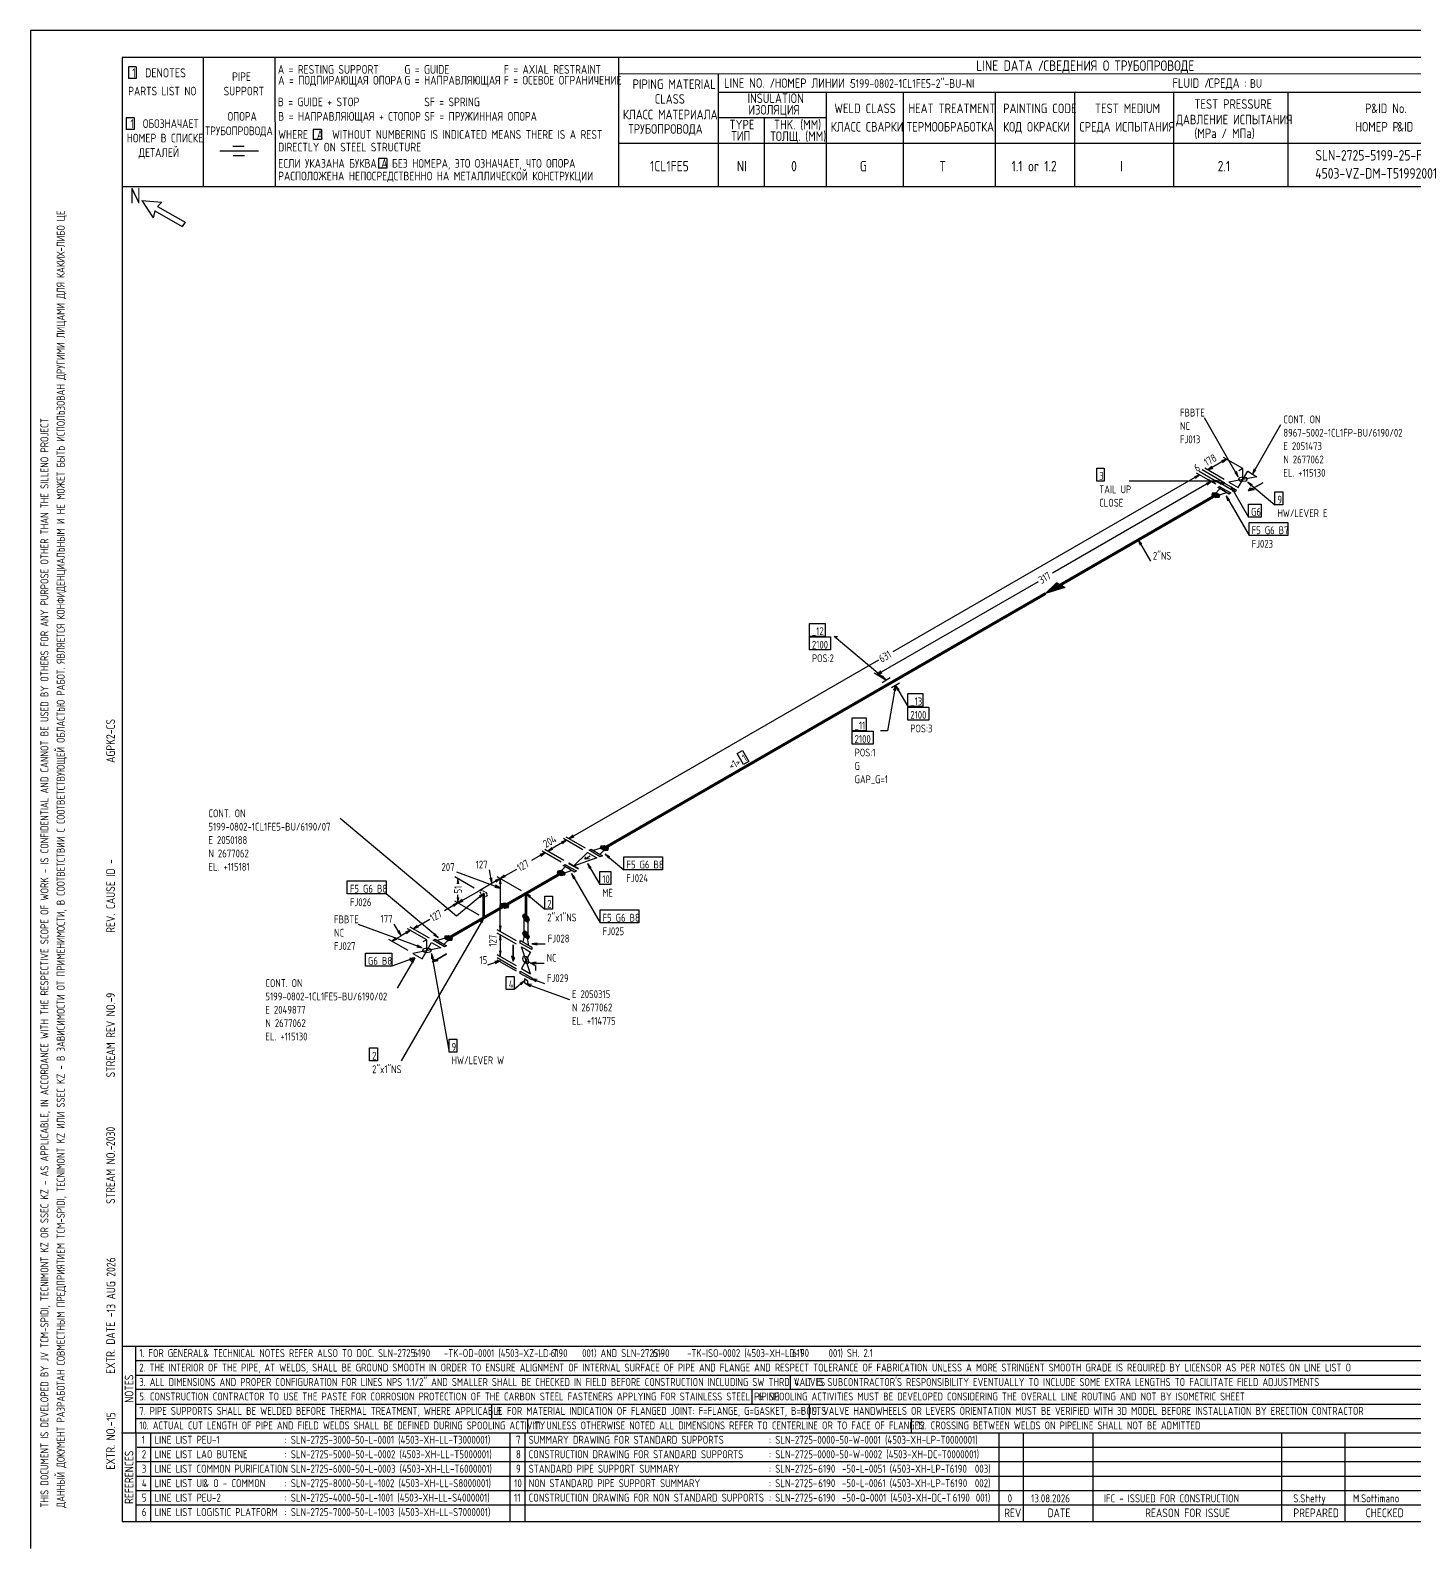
# Model space of a CAD drawing. Extents: x -1005 to 594, y -998 to 420.
# Drawn here: x 0 to 382.9, y 0 to 420 of the extents above; entities that cross this region are included whole.
import ezdxf

# ---------------------------------------------------------------- set-up
doc = ezdxf.new("R2010")
doc.units = 0
doc.linetypes.add('GT100', pattern=[0.8, 0.533333, -0.266667])
doc.styles.add('TTFN17', font='GOST type A')

msp = doc.modelspace()

# ---------------------------------------------------------------- linework, layer by layer
at = {"layer": 'GT_1', "flags": 128}
for points in [[(0, 420), (0, 0)], [(594, 420), (0, 420)], [(589.1, 412.5), (25.4, 412.5)], [(25.4, 412.5), (25.4, 7.5)], [(47.8, 412.5), (47.8, 376.7)], [(67.6, 412.5), (67.7, 376.7)], [(162.7, 412.5), (162.7, 376.7)], [(29.3, 409.9), (27.1, 409.9)], [(27.1, 409.9), (27.1, 406.7)], [(29.3, 409.9), (29.3, 406.7)], [(589.1, 408), (162.7, 407.9)], [(190.3, 407.8), (190.3, 376.7)], [(29.3, 406.7), (27.1, 406.7)], [(190.3, 402.9), (402.7, 402.9)], [(220.1, 402.9), (220.1, 376.7)], [(241.4, 402.9), (241.4, 376.8)], [(266.9, 402.9), (266.9, 376.7)], [(288.8, 402.9), (288.8, 376.7)], [(316.2, 402.9), (316.2, 376.7)], [(347.8, 402.9), (347.8, 376.8)], [(28.7, 395.8), (26.5, 395.8)], [(26.5, 395.8), (26.5, 392.6)], [(28.7, 395.8), (28.7, 392.6)], [(219.9, 395.8), (190.3, 395.8)], [(203, 395.8), (203, 376.7)], [(28.7, 392.6), (26.5, 392.6)], [(80.5, 392.6), (78.2, 392.6)], [(78.2, 392.6), (78.2, 389.8)], [(80.5, 392.6), (80.5, 389.8)], [(63.1, 386.6), (52.4, 386.6)], [(59.1, 387.9), (56, 387.9)], [(80.5, 389.8), (78.2, 389.8)], [(230.2, 388.7), (162.7, 388.7)], [(402.7, 388.7), (226.9, 388.7)], [(59.2, 385.3), (56.1, 385.3)], [(98.6, 384.6), (96.3, 384.6)], [(96.3, 384.6), (96.3, 381.9)], [(98.6, 384.6), (98.6, 381.9)], [(98.6, 381.9), (96.3, 381.9)], [(402.7, 376.7), (25.4, 376.7)], [(30.8, 372.9), (34, 368.1)], [(30.8, 372.9), (36.4, 372.5)], [(34.4, 370.1), (34, 368.1)], [(34.4, 370.1), (42, 365.7)], [(36.4, 372.5), (35.2, 371.3)], [(35.2, 371.3), (42.8, 366.9)], [(42.8, 366.9), (42, 365.7)], [(334.125, 296.525), (324.75, 312.8)], [(338.025, 297.275), (345.9, 310.925)], [(294.975, 298.925), (297, 298.925), (297, 295.325), (294.975, 295.325), (294.975, 298.925)], [(329.475, 295.325), (324.15, 298.4)], [(330.225, 295.775), (324.9, 298.85)], [(326.85, 299.375), (325.725, 298.4), (327.15, 298.925)], [(325.725, 298.4), (326.7, 299)], [(330.9, 301.4), (326.7, 299)], [(329.775, 300.425), (330.9, 301.4), (329.475, 300.875)], [(335.4, 298.775), (330.075, 301.85)], [(335.4, 295.775), (335.4, 298.775), (334.275, 298.175)], [(338.55, 298.7), (338.025, 297.275), (339, 298.4)], [(323.4, 297.05), (238.575, 248.075)], [(326.625, 295.175), (282.75, 269.825)], [(328.725, 295.325), (303.975, 295.325)], [(322.275, 296.075), (323.4, 297.05), (321.975, 296.525)], [(327.9, 294.425), (322.575, 297.5)], [(328.65, 294.875), (323.325, 297.95)], [(325.5, 294.2), (326.625, 295.175), (325.2, 294.65)], [(327.9, 294.425), (325.875, 295.625)], [(327.225, 295.1), (328.725, 295.325), (327.225, 295.55)], [(329.325, 294.95), (329.025, 294.8), (328.8, 294.8), (328.575, 294.875), (328.425, 295.025), (328.425, 295.175), (328.725, 295.325), (329.025, 295.475), (329.25, 295.475), (329.4, 295.4), (329.55, 295.25), (329.55, 295.175), (329.325, 294.95)], [(330, 294.575), (329.775, 294.425), (333.15, 292.475), (333.6, 292.775), (330.225, 294.725), (330, 294.575), (329.625, 294.425), (329.475, 294.425), (329.25, 294.5), (329.1, 294.575), (329.1, 294.725), (329.325, 294.95), (329.7, 295.1), (329.925, 295.1), (330.075, 295.025), (330.3, 294.875), (330.225, 294.8), (330, 294.575), (329.325, 294.95)], [(329.1, 294.575), (330.3, 294.875)], [(330.225, 294.8), (329.1, 294.725)], [(330.075, 295.025), (329.25, 294.5)], [(329.475, 294.425), (329.925, 295.1)], [(329.7, 295.1), (329.7, 294.5)], [(338.025, 297.275), (339.3, 296.525), (331.5, 295.025), (334.125, 293.525), (336.75, 298.025), (338.025, 297.275)], [(333.15, 297.65), (334.125, 296.525), (333.6, 297.95)], [(336.225, 295.325), (335.4, 295.175), (334.65, 295.325), (334.275, 295.85), (334.5, 296.3), (335.4, 296.525), (336.3, 296.3), (336.6, 295.85), (336.225, 295.325)], [(338.025, 294.275), (336.75, 295.025), (337.725, 293.9)], [(336.75, 295.025), (344.25, 288.725)], [(340.875, 294.875), (336.975, 292.625), (337.5, 293.45), (338.475, 292.925), (336.975, 292.625), (340.875, 294.875)], [(327.9, 290.75), (328.875, 290.9), (329.025, 291.425), (327.9, 292.1), (326.925, 291.95), (326.775, 291.425), (327.9, 290.75)], [(326.817, 291.4), (329.018, 291.4)], [(326.825, 291.6), (328.733, 291.6)], [(326.882, 291.8), (328.4, 291.8)], [(327.15, 291.2), (328.961, 291.2)], [(327.25, 292), (328.067, 292)], [(327.483, 291), (328.904, 291)], [(330.825, 292.1), (328.2, 291.2), (327.525, 291.575), (329.025, 293.15)], [(330.525, 292.925), (332.1, 292.025), (331.575, 291.725), (328.425, 293.525), (328.95, 293.825), (330.525, 292.925)], [(331.725, 290.15), (330.75, 291.275), (331.275, 289.85)], [(330.75, 291.275), (337.125, 280.25)], [(333.075, 292.7), (332.1, 293.825), (332.625, 292.4)], [(332.1, 293.825), (336.975, 285.35)], [(344.25, 292.325), (346.425, 292.325), (346.425, 288.725), (344.25, 288.725), (344.25, 292.325)], [(336.975, 288.95), (340.5, 288.95), (340.5, 285.35), (336.975, 285.35), (336.975, 288.95)], [(337.125, 283.85), (347.85, 283.85), (347.85, 280.25), (337.125, 280.25), (337.125, 283.85)], [(307.425, 277.925), (306.45, 279.05), (306.975, 277.625)], [(306.45, 279.05), (309.825, 273.2)], [(234.15, 241.775), (278.85, 267.575)], [(284.925, 266.6), (286.125, 265.925), (280.8, 264.2), (283.875, 267.2), (285.975, 266), (281.175, 264.425), (283.95, 267.125), (285.825, 266.075), (281.625, 264.65), (284.1, 267.05), (285.675, 266.15), (282, 264.95), (284.25, 266.975), (285.525, 266.3), (282.375, 265.1), (284.4, 266.9), (285.375, 266.375), (282.825, 265.4), (284.55, 266.825), (285.225, 266.45), (283.125, 265.55), (284.7, 266.75), (285.075, 266.525), (283.575, 265.85), (284.85, 266.675), (284.925, 266.6), (280.8, 264.2)], [(215.475, 255.95), (219.825, 255.95), (219.825, 252.35), (215.475, 252.35), (215.475, 255.95)], [(215.475, 252.2), (221.325, 252.2), (221.325, 248.6), (215.475, 248.6), (215.475, 252.2)], [(236.7, 240.275), (222.3, 252.35), (223.275, 252.35)], [(149.025, 196.4), (234.675, 245.825)], [(235.425, 241.025), (233.4, 242.225)], [(235.275, 242.75), (234.15, 241.775), (235.575, 242.3)], [(235.425, 241.025), (236.7, 240.275), (235.725, 241.4)], [(235.575, 239.6), (237.825, 240.95)], [(235.575, 239.6), (237.825, 240.95)], [(235.575, 239.6), (237.825, 240.95)], [(240.45, 239.45), (238.2, 238.1)], [(240.45, 239.45), (238.2, 238.1)], [(240.45, 239.45), (238.2, 238.1)], [(239.325, 238.775), (237.075, 226.25), (235.125, 226.25)], [(239.325, 237.275), (239.325, 238.775), (238.8, 237.35)], [(240.3, 237.65), (239.325, 238.775), (239.85, 237.35)], [(239.325, 238.775), (242.7, 232.925)], [(242.7, 236.525), (246.9, 236.525), (246.9, 232.925), (242.7, 232.925), (242.7, 236.525)], [(242.7, 232.775), (248.55, 232.775), (248.55, 229.175), (242.7, 229.175), (242.7, 232.775)], [(227.325, 229.85), (231.225, 229.85), (231.225, 226.25), (227.325, 226.25), (227.325, 229.85)], [(227.325, 226.1), (233.175, 226.1), (233.175, 222.5), (227.325, 222.5), (227.325, 226.1)], [(195.525, 219.95), (196.95, 220.775), (198.75, 217.775), (197.25, 216.875), (195.525, 219.95)], [(125.4, 181.25), (117.9, 174.95), (85.725, 201.95)], [(147.6, 190.325), (142.275, 193.4)], [(144.225, 193.925), (143.1, 192.95), (144.525, 193.475)], [(143.1, 192.95), (143.85, 193.4)], [(148.275, 195.95), (143.85, 193.4)], [(147.15, 194.975), (148.275, 195.95), (146.85, 195.425)], [(152.775, 193.325), (147.45, 196.4)], [(153.525, 193.775), (148.2, 196.85)], [(150.15, 197.375), (149.025, 196.4), (150.45, 196.925)], [(156.675, 192.575), (158.25, 191.675), (157.65, 191.375), (154.575, 193.175), (155.1, 193.475), (156.675, 192.575)], [(157.5, 192.05), (159.075, 193.625), (158.4, 194), (155.7, 193.1)], [(158.775, 193.1), (159.75, 193.25), (159.9, 193.775), (158.775, 194.45), (157.8, 194.3), (157.65, 193.775), (158.775, 193.1)], [(157.657, 193.8), (159.858, 193.8)], [(157.714, 194), (159.525, 194)], [(157.771, 194.2), (159.192, 194.2)], [(157.942, 193.6), (159.85, 193.6)], [(158.275, 193.4), (159.793, 193.4)], [(142.35, 192.5), (138.6, 190.325)], [(141.225, 191.525), (142.35, 192.5), (140.925, 191.975)], [(146.85, 189.875), (141.525, 192.95)], [(149.475, 188.375), (151.05, 187.475), (150.525, 187.175), (147.375, 188.975), (147.9, 189.275), (149.475, 188.375)], [(155.4, 191.825), (156.675, 191.075), (150.225, 188.825), (151.5, 188.075), (151.65, 188.15), (149.025, 189.65), (148.875, 189.575), (150.225, 188.825), (154.125, 192.575), (155.4, 191.825)], [(154.875, 191.525), (153.45, 190.7)], [(154.65, 190.775), (153.45, 190.7), (153.6, 191.375)], [(155.1, 188.45), (154.125, 189.575), (154.65, 188.15)], [(154.125, 189.575), (157.5, 183.725)], [(158.608, 193.2), (159.425, 193.2)], [(160.275, 191.375), (159, 192.125), (159.975, 191)], [(159, 192.125), (164.175, 187.775)], [(164.175, 191.375), (174.9, 191.375), (174.9, 187.775), (164.175, 187.775), (164.175, 191.375)], [(122.775, 182.75), (117.45, 185.825)], [(129.975, 182.75), (117.975, 187.1)], [(118.5, 183.875), (118.275, 185.375), (118.05, 183.875)], [(118.275, 185.375), (118.275, 184.025)], [(129.975, 185.375), (124.125, 182)], [(127.65, 184.1), (126.975, 187.775)], [(127.125, 185.525), (127.65, 184.1), (127.65, 185.6)], [(128.85, 184.4), (129.975, 185.375), (128.55, 184.85)], [(135.825, 182), (129.15, 185.825)], [(135.825, 182), (129.15, 185.825)], [(135.825, 182), (129.15, 185.825)], [(130.2, 183.875), (129.975, 185.375), (129.75, 183.875)], [(129.975, 185.375), (134.55, 188)], [(131.1, 186.35), (129.975, 185.375), (131.4, 185.9)], [(129.975, 185.375), (129.975, 178.1)], [(146.85, 186.2), (147.825, 186.35), (147.975, 186.875), (146.85, 187.55), (145.875, 187.4), (145.725, 186.875), (146.85, 186.2)], [(145.761, 187), (147.767, 187)], [(145.818, 187.2), (147.433, 187.2)], [(145.85, 186.8), (147.954, 186.8)], [(145.875, 187.4), (147.1, 187.4)], [(146.183, 186.6), (147.896, 186.6)], [(149.775, 187.55), (147.15, 186.65), (146.475, 187.025), (147.975, 188.6)], [(146.517, 186.4), (147.839, 186.4)], [(150.675, 185.6), (149.7, 186.725), (150.225, 185.3)], [(149.7, 186.725), (157.575, 173.075)], [(157.5, 187.325), (160.575, 187.325), (160.575, 183.725), (157.5, 183.725), (157.5, 187.325)], [(87.675, 184.7), (98.4, 184.7), (98.4, 181.1), (87.675, 181.1), (87.675, 184.7)], [(112.8, 169.025), (98.4, 181.1)], [(118.275, 178.625), (124.125, 182)], [(118.275, 178.625), (118.275, 180.875)], [(124.425, 180.125), (125.4, 181.25), (124.125, 180.5)], [(128.475, 182.975), (129.975, 182.75), (128.7, 183.5)], [(138.375, 180.5), (137.1, 181.25), (138.075, 180.125)], [(137.1, 181.25), (142.275, 176.9)], [(118.275, 178.625), (114.525, 176.45)], [(117.15, 177.65), (118.275, 178.625), (116.85, 178.1)], [(124.125, 175.25), (117.45, 179.075)], [(124.125, 175.25), (117.45, 179.075)], [(124.125, 175.25), (117.45, 179.075)], [(118.05, 180.125), (118.275, 178.625), (118.5, 180.125)], [(119.4, 179.6), (118.275, 178.625), (119.7, 179.15)], [(129.975, 170.75), (129.975, 178.1)], [(131.25, 177.2), (132.225, 177.35), (132.375, 177.875), (131.25, 178.55), (130.275, 178.4), (130.125, 177.875), (131.25, 177.2)], [(130.161, 178), (132.167, 178)], [(130.218, 178.2), (131.833, 178.2)], [(130.25, 177.8), (132.354, 177.8)], [(130.275, 178.4), (131.5, 178.4)], [(130.583, 177.6), (132.296, 177.6)], [(130.917, 177.4), (132.239, 177.4)], [(142.275, 180.5), (144.45, 180.5), (144.45, 176.9), (142.275, 176.9), (142.275, 180.5)], [(157.575, 176.675), (168.3, 176.675), (168.3, 173.075), (157.575, 173.075), (157.575, 176.675)], [(108.375, 166.175), (90.75, 172.625)], [(102.525, 169.55), (100.65, 172.775)], [(125.4, 174.5), (102.525, 134.9)], [(105.9, 171.5), (110.475, 174.125)], [(107.025, 172.475), (105.9, 171.5), (107.325, 172.025)], [(124.875, 173.075), (125.4, 174.5), (124.425, 173.375)], [(129.75, 172.25), (129.975, 170.75), (130.2, 172.25)], [(137.7, 173.525), (138.075, 173.975), (137.7, 174.8), (136.5, 175.475), (136.125, 175.025), (136.5, 174.2), (137.7, 173.525)], [(136.136, 175), (137.344, 175)], [(136.227, 174.8), (137.7, 174.8)], [(136.271, 175.2), (136.989, 175.2)], [(136.318, 174.6), (137.791, 174.6)], [(136.409, 174.4), (137.882, 174.4)], [(136.5, 174.2), (137.973, 174.2)], [(137.1, 173.6), (137.625, 173.3), (137.625, 170.3), (136.575, 170.9), (136.575, 173.9), (137.1, 173.6)], [(136.856, 174), (138.064, 174)], [(137.211, 173.8), (137.929, 173.8)], [(104.475, 165.425), (99.15, 168.5)], [(99.975, 168.05), (102.525, 169.55)], [(101.1, 169.025), (99.975, 168.05), (101.4, 168.575)], [(101.55, 170.675), (102.525, 169.55), (102, 170.975)], [(105.15, 171.05), (102.525, 169.55)], [(104.025, 170.075), (105.15, 171.05), (103.725, 170.525)], [(109.65, 168.425), (104.325, 171.5)], [(110.4, 168.875), (105.075, 171.95)], [(109.65, 165.425), (109.65, 168.425), (108.525, 167.825)], [(113.55, 167.675), (115.125, 166.775), (114.525, 166.475), (111.45, 168.275), (111.975, 168.575), (113.55, 167.675)], [(111.525, 169.775), (112.8, 169.025), (111.825, 170.15)], [(114.375, 167.15), (115.95, 168.725), (115.275, 169.1), (112.575, 168.2)], [(115.65, 168.2), (116.625, 168.35), (116.775, 168.875), (115.65, 169.55), (114.675, 169.4), (114.525, 168.875), (115.65, 168.2)], [(114.561, 169), (116.567, 169)], [(114.618, 169.2), (116.233, 169.2)], [(114.65, 168.8), (116.754, 168.8)], [(114.675, 169.4), (115.9, 169.4)], [(114.983, 168.6), (116.696, 168.6)], [(115.317, 168.4), (116.639, 168.4)], [(134.475, 168.125), (129.15, 171.2)], [(134.475, 167.225), (129.15, 170.3)], [(130.2, 168.35), (129.975, 169.85), (129.75, 168.35)], [(129.975, 169.85), (129.975, 164.975)], [(137.1, 167.3), (138.675, 166.4), (138.675, 165.725), (135.525, 167.525), (135.525, 168.2), (137.1, 167.3)], [(137.7, 168.725), (138.075, 169.175), (137.7, 170), (136.5, 170.675), (136.125, 170.225), (136.5, 169.4), (137.7, 168.725)], [(136.136, 170.2), (137.344, 170.2)], [(137.925, 166.775), (137.4, 169.55), (136.725, 169.925), (136.2, 167.825)], [(136.227, 170), (137.7, 170)], [(136.271, 170.4), (136.989, 170.4)], [(136.318, 169.8), (137.791, 169.8)], [(136.409, 169.6), (137.882, 169.6)], [(136.5, 169.4), (137.973, 169.4)], [(136.856, 169.2), (138.064, 169.2)], [(137.211, 169), (137.929, 169)], [(92.7, 164.75), (99.975, 164.75), (99.975, 161.15), (92.7, 161.15), (92.7, 164.75)], [(112.275, 166.925), (113.55, 166.175), (105.75, 164.675), (108.375, 163.175), (111, 167.675), (112.275, 166.925)], [(106.875, 166.475), (108.375, 166.175), (107.1, 166.925)], [(110.475, 164.975), (109.65, 164.825), (108.9, 164.975), (108.525, 165.5), (108.75, 165.95), (109.65, 166.175), (110.55, 165.95), (110.85, 165.5), (110.475, 164.975)], [(111.525, 163.25), (111, 164.675), (111, 163.175)], [(111, 164.675), (115.8, 137.375)], [(115.125, 164.525), (111.225, 162.275), (111.75, 163.1), (112.725, 162.575), (111.225, 162.275), (115.125, 164.525)], [(134.475, 161.225), (129.15, 164.3)], [(129.75, 165.35), (129.975, 163.85), (130.2, 165.35)], [(129.975, 163.85), (129.975, 164.975)], [(133.575, 167.075), (133.575, 162.5), (134.025, 163.4), (133.125, 163.925), (133.575, 162.5), (133.575, 167.075)], [(137.1, 165.725), (138.375, 164.975), (135.825, 160.475), (138.375, 158.975), (135.825, 166.475), (137.1, 165.725)], [(137.85, 162.275), (137.625, 161.825), (137.1, 161.825), (136.425, 162.5), (136.2, 163.25), (136.425, 163.85), (137.1, 163.775), (137.625, 163.175), (137.85, 162.275)], [(140.175, 167.525), (138.675, 167.3), (140.175, 167.075)], [(138.675, 167.3), (142.425, 167.3)], [(106.35, 163.475), (99.975, 161.15)], [(106.35, 163.475), (101.475, 155)], [(105.075, 162.725), (106.35, 163.475), (104.85, 163.25)], [(105.825, 162.05), (106.35, 163.475), (105.375, 162.35)], [(129.975, 162.65), (126.45, 161.375)], [(128.7, 161.9), (129.975, 162.65), (128.475, 162.425)], [(134.475, 160.325), (129.15, 163.4)], [(134.475, 159.725), (129.15, 162.8)], [(137.1, 158.825), (138.675, 157.925), (138.675, 157.325), (135.525, 159.125), (135.525, 159.725), (137.1, 158.825)], [(137.1, 162.725), (139.725, 161.225), (139.725, 159.95)], [(139.875, 162.2), (138.375, 161.975), (139.875, 161.75)], [(138.375, 161.975), (142.125, 161.975)], [(131.625, 158.3), (133.8, 158.3), (133.8, 154.7), (131.625, 154.7), (131.625, 158.3)], [(136.65, 157.1), (133.8, 154.7)], [(135.675, 155.975), (136.65, 157.1), (135.375, 156.35)], [(137.625, 157.025), (136.65, 157.625), (136.65, 156.575), (137.625, 155.975), (137.625, 157.025)], [(138.6, 156.05), (137.1, 156.275), (138.375, 155.525)], [(137.1, 156.275), (149.1, 151.925)], [(140.175, 157.4), (138.675, 157.625), (139.95, 156.875)], [(138.675, 157.625), (142.2, 156.35)], [(115.8, 140.975), (117.975, 140.975), (117.975, 137.375), (115.8, 137.375), (115.8, 140.975)], [(93.825, 138.5), (96, 138.5), (96, 134.9), (93.825, 134.9), (93.825, 138.5)], [(25.3, 56), (402.7, 56)], [(29.1, 56), (29.2, 7.5)], [(29.1, 52), (402.7, 52)], [(29.1, 48), (402.7, 48)], [(210.2, 48), (210.2, 44)], [(402.7, 44), (29.1, 44)], [(199.6, 44), (199.6, 40)], [(29.2, 40), (402.7, 40)], [(127.6, 40), (127.6, 36)], [(215.4, 40), (215.4, 36)], [(29.1, 36), (402.7, 36)], [(137.5, 36), (137.5, 32)], [(243.6, 36), (243.6, 32)], [(25.2, 32), (402.7, 32)], [(33.2, 32), (33.2, 7.6)], [(132.6, 32), (132.6, 7.6)], [(136.8, 32), (136.8, 7.6)], [(267.9, 32), (267.9, 7.5)], [(274.6, 32), (274.6, 7.5)], [(293.9, 32), (293.9, 7.5)], [(346.1, 32), (346.1, 7.5)], [(363.6, 32), (363.6, 7.5)], [(402.7, 28), (29.5, 28)], [(402.7, 24), (29.1, 24)], [(402.7, 20), (29.1, 20)], [(402.7, 16), (29.1, 16)], [(402.7, 12), (29.2, 12)], [(25.4, 7.5), (589.1, 7.5)], [(0, 0), (0, 0)]]:
    msp.add_lwpolyline(points, dxfattribs=at)
at = {"layer": 'GT_1', "const_width": 0.8, "flags": 128}
for points in [[(327.9, 291.425), (284.925, 266.6)], [(280.8, 264.2), (238.05, 239.525)], [(238.05, 239.525), (158.775, 193.775)], [(146.85, 186.875), (137.1, 181.25)], [(125.4, 174.5), (125.4, 181.25)], [(137.1, 181.25), (131.25, 177.875)], [(137.1, 181.25), (137.1, 174.5)], [(131.25, 177.875), (125.4, 174.5)], [(125.4, 174.5), (115.65, 168.875)]]:
    msp.add_lwpolyline(points, dxfattribs=at)
at = {"layer": 'GT_1', "linetype": 'GT100', "flags": 128}
msp.add_lwpolyline([(126, 181.55), (126.375, 180.725), (126, 180.275), (124.8, 180.95), (124.425, 181.775), (124.8, 182.225), (126, 181.55)], dxfattribs=at)

# ---------------------------------------------------------------- texts
at = {"layer": 'GT_1', "style": 'TTFN17'}
for s, height, p in [('LINE DATA /', 2.8875, (261.633, 408.8)), ('СВЕДЕНИЯ О ТРУБОПРОВОДЕ', 2.8875, (280.233, 408.8)), (' 1  DENOTES', 2.5025, (26.875, 407)), (' PIPE', 2.4062, (54.561, 406)), ('A = RESTING SUPPORT', 2.40625, (68.461, 408)), ('A = ПОДПИРАЮЩАЯ ОПОРА', 2.40625, (68.561, 405)), ('G = GUIDE', 2.4062, (103.461, 408)), ('G = НАПРАВЛЯЮЩАЯ', 2.40625, (103.461, 405)), ('F = AXIAL RESTRAINT', 2.40625, (130.961, 408)), ('F = ОСЕВОЕ ОГРАНИЧЕНИЕ', 2.40625, (130.961, 405)), ('PARTS LIST NO', 2.40625, (27.061, 402)), ('SUPPORT', 2.4062, (53.461, 402)), ('PIPING MATERIAL', 2.64687, (166.597, 403.8)), ('LINE NO. /', 2.6469, (191.897, 404.1)), ('НОМЕР ЛИНИИ :', 2.59875, (205.89, 404.1)), ('5199-0802-1CL1FE5-2"-BU-NI', 2.40625, (226.861, 404.1)), ('FLUID /', 2.6469, (315.897, 404.1)), ('СРЕДА :', 2.6469, (325.897, 404.1)), ('BU', 2.4062, (337.361, 404.1)), ('B = GUIDE + STOP', 2.40625, (68.461, 399)), ('SF = SPRING', 2.40625, (108.961, 399)), ('CLASS', 2.6469, (172.697, 399.7)), ('INSULATION', 2.6469, (198.397, 399.9)), ('ИЗОЛЯЦИЯ', 2.6469, (198.597, 396.7)), ('WELD CLASS', 2.6469, (222.397, 397.1)), ('HEAT TREATMENT', 2.64687, (242.897, 397.1)), ('PAINTING CODE', 2.64687, (269.097, 397.1)), ('TEST MEDIUM', 2.64687, (294.497, 397.1)), ('TEST PRESSURE', 2.64687, (321.997, 398.3)), ('P', 2.647, (369.197, 397.1)), ('&ID No.', 2.6469, (370.908, 397.1)), (' 1  ОБОЗНАЧАЕТ', 2.40625, (26.461, 393)), ('ОПОРА', 2.4062, (54.561, 395)), ('B = НАПРАВЛЯЮЩАЯ + СТОПОР', 2.40625, (68.561, 395)), ('SF = ПРУЖИННАЯ ОПОРА', 2.40625, (108.961, 395)), ('КЛАСС МАТЕРИАЛА', 2.64687, (163.897, 395.4)), ('TYPE', 2.6469, (193.397, 392.6)), ('THK. (MM)', 2.6469, (205.697, 392.6)), ('ДАВЛЕНИЕ ИСПЫТАНИЯ', 2.64687, (316.897, 394)), ('НОМЕР В СПИСКЕ', 2.40625, (26.661, 389)), ('ТРУБОПРОВОДА', 2.40625, (48.361, 391)), ('WHERE  A  WITHOUT NUMBERING IS INDICATED MEANS THERE IS A REST', 2.40625, (68.561, 390)), ('ТРУБОПРОВОДА', 2.64687, (165.397, 391.4)), ('ТИП', 2.6469, (193.897, 389.5)), ('ТОЛЩ. (ММ)', 2.6469, (204.697, 389.4)), ('КЛАСС СВАРКИ', 2.64687, (221.397, 392)), ('ТЕРМООБРАБОТКА', 2.64687, (242.397, 392)), ('КОД ОКРАСКИ', 2.64687, (269.097, 392)), ('СРЕДА ИСПЫТАНИЯ', 2.64687, (290.197, 392)), ('(MPa / МПа)', 2.64687, (321.997, 390.2)), ('НОМЕР P', 2.6469, (366.497, 392)), ('&ID', 2.6469, (378.097, 392)), ('ДЕТАЛЕЙ', 2.4062, (29.961, 385)), ('DIRECTLY ON STEEL STRUCTURE', 2.40625, (68.561, 386.5)), ('SLN-2725-5199-25-F-2001', 2.8875, (355.433, 384)), ('ЕСЛИ УКАЗАНА БУКВА A БЕЗ НОМЕРА, ЭТО ОЗНАЧАЕТ, ЧТО ОПОРА', 2.40625, (68.561, 382)), ('1CL1FE5', 2.8875, (171.433, 381)), ('NI', 2.8875, (195.433, 381)), ('0', 2.888, (210.433, 381)), ('G', 2.888, (229.433, 381)), ('T', 2.888, (251.433, 381)), ('1.1 or 1.2', 2.8875, (271.433, 381)), ('I', 2.888, (301.433, 381)), ('2.1', 2.8875, (328.433, 381)), ('РАСПОЛОЖЕНА НЕПОСРЕДСТВЕННО НА МЕТАЛЛИЧЕСКОЙ КОНСТРУКЦИИ', 2.40625, (68.561, 378.5)), ('4503-VZ-DM-T51992001', 2.8875, (355.433, 379)), ('N', 4.331, (27.55, 372.1)), ('FBBTE', 2.1656, (318.009, 313.175)), ('NC', 2.1656, (318.009, 309.478)), ('CONT. ON', 2.1656, (346.6, 311.3)), ('FJ013', 2.1656, (318.009, 305.78)), ('8967-5002-1CL1FP-BU/6190/02', 2.16562, (346.6, 307.603)), ('E 2051473', 2.1656, (346.6, 303.905)), ('N 2677062', 2.1656, (346.6, 300.208)), ('EL. +115130', 2.16562, (346.6, 296.51)), ('3', 2.166, (295.679, 295.7)), ('TAIL UP', 2.1656, (295.679, 291.95)), ('CLOSE', 2.1656, (295.679, 288.253)), ('9', 2.166, (344.95, 289.1)), ('G6', 2.1656, (337.675, 285.725)), ('HW/LEVER E', 2.1656, (344.95, 285.35)), ('F5 G6 B7', 2.1656, (337.825, 280.625)), ('FJ023', 2.1656, (337.825, 276.875)), ('2"NS', 2.1656, (310.525, 273.575)), ('_12', 2.1656, (216.192, 252.725)), ('2100', 2.1656, (216.192, 248.975)), ('POS:2', 2.1656, (216.192, 245.225)), ('_13', 2.1656, (243.4, 233.3)), ('2100', 2.1656, (243.4, 229.55)), ('_11', 2.1656, (228, 226.625)), ('POS:3', 2.1656, (243.4, 225.8)), ('2100', 2.1656, (228, 222.875)), ('POS:1', 2.1656, (228, 219.125)), ('G', 2.166, (228, 215.428)), ('GAP_G=1', 2.1656, (228, 211.73)), ('CONT. ON', 2.1656, (49.264, 202.325)), ('5199-0802-1CL1FE5-BU/6190/07', 2.16562, (49.264, 198.628)), ('E 2050188', 2.1656, (49.264, 194.93)), ('N 2677062', 2.1656, (49.264, 191.233)), ('EL. +115181', 2.16562, (49.264, 187.535)), ('207', 2.1656, (113.725, 187.475)), ('127', 2.1656, (123.191, 188.15)), ('F5 G6 B8', 2.1656, (164.875, 188.15)), ('10', 2.1656, (158.2, 184.1)), ('FJ024', 2.1656, (164.875, 184.4)), ('F5 G6 B8', 2.1656, (88.391, 181.475)), ('ME', 2.1656, (158.2, 180.35)), ('FJ026', 2.1656, (88.391, 177.725)), ('2', 2.166, (142.975, 177.275)), ('FBBTE', 2.1656, (84.009, 173)), ('177', 2.1656, (96.866, 173.15)), ('2"x1"NS', 2.1656, (142.975, 173.525)), ('F5 G6 B8', 2.1656, (158.275, 173.45)), ('NC', 2.1656, (84.009, 169.303)), ('FJ028', 2.1656, (143.125, 167.675)), ('FJ025', 2.1656, (158.275, 169.7)), ('FJ027', 2.1656, (84.009, 165.605)), ('15', 2.1656, (124.221, 161.75)), ('NC', 2.1656, (142.825, 162.35)), ('G6 B8', 2.1656, (93.39, 161.525)), ('CONT. ON', 2.1656, (65.014, 155.375)), ('4', 2.166, (132.35, 155.075)), ('FJ029', 2.1656, (142.9, 156.725)), ('5199-0802-1CL1FE5-BU/6190/02', 2.16562, (65.014, 151.678)), ('E 2050315', 2.1656, (149.8, 152.3)), ('E 2049877', 2.1656, (65.014, 147.98)), ('N 2677062', 2.1656, (149.8, 148.603)), ('EL. +114775', 2.16562, (149.8, 144.905)), ('N 2677062', 2.1656, (65.014, 144.283)), ('EL. +115130', 2.16562, (65.014, 140.585)), ('9', 2.166, (116.5, 137.75)), ('2', 2.166, (94.54, 135.275)), ('HW/LEVER W', 2.1656, (116.5, 134)), ('2"x1"NS', 2.1656, (94.54, 131.525)), ('1. FOR GENERAL', 2.18487, (30.128, 53)), ('& TECHNICAL NOTES REFER ALSO TO DOC. SLN-2725-      -TK-OD-0001 (4503-XZ-LD-T      001) AND SLN-2725-      -TK-ISO-0002 (4503-XH-LD-T      001) SH. 2.1', 2.18487, (47.868, 53)), ('6190', 2.1849, (105.928, 53)), ('6190', 2.1849, (143.928, 53)), ('6190', 2.1849, (172.128, 53)), ('6190', 2.1849, (210.728, 53)), ('2. THE INTERIOR OF THE PIPE, AT WELDS, SHALL BE GROUND SMOOTH IN ORDER TO ENSURE ALIGNMENT OF INTERNAL SURFACE OF PIPE AND FLANGE AND RESPECT TOLERANCE OF FABRICATION UNLESS A MORE STRINGENT SMOOTH GRADE IS REQUIRED BY LICENSOR AS PER NOTES ON LINE LIST O', 2.18487, (30.128, 49)), ('3. ALL DIMENSIONS AND PROPER CONFIGURATION FOR LINES NPS 1.1/2" AND SMALLER SHALL BE CHECKED IN FIELD BEFORE CONSTRUCTION INCLUDING SW THRD VALVES', 2.18487, (30.128, 45)), ("4. IT IS SUBCONTRACTOR'S RESPONSIBILITY EVENTUALLY TO INCLUDE SOME EXTRA LENGTHS TO FACILITATE FIELD ADJUSTMENTS", 2.18487, (211.328, 45)), ('5. CONSTRUCTION CONTRACTOR TO USE THE PASTE FOR CORROSION PROTECTION OF THE CARBON STEEL FASTENERS APPLYING FOR STAINLESS STEEL PIPING', 2.18487, (30.128, 41)), ('6. SPOOLING ACTIVITIES MUST BE DEVELOPED CONSIDERING THE OVERALL LINE ROUTING AND NOT BY ISOMETRIC SHEET', 2.18487, (201.328, 41)), ('7. PIPE SUPPORTS SHALL BE WELDED BEFORE THERMAL TREATMENT, WHERE APPLICABLE', 2.18487, (30.128, 37)), ('8. FOR MATERIAL INDICATION OF FLANGED JOINT: F=FLANGE, G=GASKET, B=BOLTS', 2.18487, (128.828, 37)), ('9. VALVE HANDWHEELS OR LEVERS ORIENTATION MUST BE VERIFIED WITH 3D MODEL BEFORE INSTALLATION BY ERECTION CONTRACTOR', 2.18487, (216.328, 37)), ('10. ACTUAL CUT LENGTH OF PIPE AND FIELD WELDS SHALL BE DEFINED DURING SPOOLING ACTIVITY', 2.18487, (30.128, 33)), ('11. UNLESS OTHERWISE NOTED ALL DIMENSIONS REFER TO CENTERLINE OR TO FACE OF FLANGES', 2.18487, (139.328, 33)), ('12. CROSSING BETWEEN WELDS ON PIPELINE SHALL NOT BE ADMITTED', 2.18487, (245.328, 33)), ('1', 2.214, (30.832, 29)), ('LINE LIST PEU-1', 2.21375, (34.332, 29)), (': SLN-2725-3000-50-L-0001 (4503-XH-LL-T3000001)', 2.21375, (70.332, 29)), ('7', 2.214, (134.332, 29)), ('SUMMARY DRAWING FOR STANDARD SUPPORTS', 2.21375, (137.832, 29)), (': SLN-2725-0000-50-W-0001 (4503-XH-LP-T0000001)', 2.21375, (204.332, 29)), ('2', 2.214, (30.832, 25)), ('LINE LIST LAO BUTENE', 2.21375, (34.332, 25)), (': SLN-2725-5000-50-L-0002 (4503-XH-LL-T5000001)', 2.21375, (70.332, 25)), ('8', 2.214, (134.332, 25)), ('CONSTRUCTION DRAWING FOR STANDARD SUPPORTS', 2.21375, (137.832, 25)), (': SLN-2725-0000-50-W-0002 (4503-XH-DC-T0000001)', 2.21375, (204.332, 25)), ('3', 2.214, (30.832, 21)), ('LINE LIST COMMON PURIFICATION', 2.21375, (34.332, 21)), (': SLN-2725-6000-50-L-0003 (4503-XH-LL-T6000001)', 2.21375, (70.332, 21)), ('9', 2.214, (134.332, 21)), ('STANDARD PIPE SUPPORT SUMMARY', 2.21375, (137.832, 21)), (': SLN-2725-      -50-L-0051 (4503-XH-LP-T      003)', 2.21375, (204.332, 21)), ('6190', 2.2138, (217.932, 21)), ('6190', 2.2138, (254.332, 21)), ('4', 2.214, (30.832, 17)), ('LINE LIST UI', 2.21375, (34.332, 17)), ('& O - COMMON', 2.21375, (47.849, 17)), (': SLN-2725-8000-50-L-1002 (4503-XH-LL-S8000001)', 2.21375, (70.332, 17)), ('10', 2.2138, (133.832, 17)), ('NON STANDARD PIPE SUPPORT SUMMARY', 2.21375, (137.832, 17)), (': SLN-2725-      -50-L-0061 (4503-XH-LP-T      002)', 2.21375, (204.332, 17)), ('6190', 2.2138, (217.932, 17)), ('6190', 2.2138, (254.432, 17)), ('5', 2.214, (30.832, 13)), ('LINE LIST PEU-2', 2.21375, (34.332, 13)), (': SLN-2725-4000-50-L-1001 (4503-XH-LL-S4000001)', 2.21375, (70.332, 13)), ('11', 2.2138, (133.832, 13)), ('CONSTRUCTION DRAWING FOR NON STANDARD SUPPORTS', 2.21375, (137.832, 13)), (': SLN-2725-      -50-Q-0001 (4503-XH-DC-T      001)', 2.21375, (204.332, 13)), ('6190', 2.2138, (217.932, 13)), ('6190', 2.2138, (255.132, 13)), ('0', 2.214, (270.332, 12.8)), ('13.08.2026', 2.2138, (276.832, 12.8)), ('IFC - ISSUED FOR CONSTRUCTION', 2.21375, (296.932, 12.8)), ('S.Shetty', 2.2138, (349.332, 12.8)), ('M.Sottimano', 2.21375, (365.832, 12.8)), ('6', 2.214, (30.832, 9)), ('LINE LIST LOGISTIC PLATFORM', 2.21375, (34.332, 9)), (': SLN-2725-7000-50-L-1003 (4503-XH-LL-S7000001)', 2.21375, (70.332, 9)), ('REV', 2.4062, (269.361, 8.7)), ('DATE', 2.4062, (281.361, 8.7)), ('REASON FOR ISSUE', 2.40625, (308.361, 8.7)), ('PREPARED', 2.4062, (349.361, 8.7)), ('CHECKED', 2.4062, (369.361, 8.7))]:
    msp.add_text(s, height=height, dxfattribs=at).set_placement(p)
for s, height, rotation, p in [('ДАННЫЙ ДОКУМЕНТ РАЗРАБОТАН СОВМЕСТНЫМ ПРЕДПРИЯТИЕМ TCM-SPIDI, TECNIMONT KZ ИЛИ SSEC KZ - В ЗАВИСИМОСТИ ОТ ПРИМЕНИМОСТИ, В СООТВЕТСТВИИ С СООТВЕТСТВУЮЩЕЙ ОБЛАСТЬЮ РАБОТ. ЯВЛЯЕТСЯ КОНФИДЕНЦИАЛЬНЫМ И НЕ МОЖЕТ БЫТЬ ИСПОЛЬЗОВАН ДРУГИМИ ЛИЦАМИ ДЛЯ КАКИХ-ЛИБО ЦЕ', 2.21375, 90, (9.5, 11.332)), ('THIS DOCUMENT IS DEVELOPED BY JV TCM-SPIDI, TECNIMONT KZ OR SSEC KZ - AS APPLICABLE, IN ACCORDANCE WITH THE RESPECTIVE SCOPE OF WORK - IS CONFIDENTIAL AND CANNOT BE USED BY OTHERS FOR ANY PURPOSE OTHER THAN THE SILLENO PROJECT', 2.21375, 90, (5, 11.332)), ('178', 2.1656, 30, (325.432, 299.36)), ('6', 2.166, 30, (322.693, 297.769)), ('317', 2.1656, 30, (279.684, 266.768)), ('631', 2.1656, 30, (235.487, 245.018)), ('AGPK2-CS', 2.4062, 90, (23.4, 217.361)), ('1', 2.166, 30, (197.693, 217.555)), ('<1>', 2.1656, 30, (193.918, 215.376)), ('204', 2.1656, 30, (142.605, 193.793)), ('REV. CAUSE ID -', 2.40625, 90, (23.4, 170.361)), ('127', 2.1656, 30, (135.37, 187.192)), ('51', 2.1656, 90, (119.38, 181.235)), ('127', 2.1656, 30, (111.295, 173.317)), ('127', 2.1656, 90, (128.993, 166.513)), ('STREAM REV NO.-', 2.40625, 90, (23.4, 130.361)), ('9', 2.406, 90, (23.4, 152.361)), ('2030', 2.4062, 90, (23.4, 111.361)), ('STREAM NO.-', 2.40625, 90, (23.4, 95.361)), ('13 AUG 2026', 2.40625, 90, (23.5, 65.361)), ('EXTR. DATE -', 2.40625, 90, (23.4, 48.361)), ('NOTES', 2.4062, 90, (28.5, 40.361)), ('EXTR. NO.-', 2.4062, 90, (23.4, 21.861)), ('15', 2.4062, 90, (23.5, 35.361)), ('REFERENCES', 2.4062, 90, (28.5, 12.361))]:
    msp.add_text(s, height=height, rotation=rotation, dxfattribs=at).set_placement(p)

doc.saveas('drawing.dxf')
